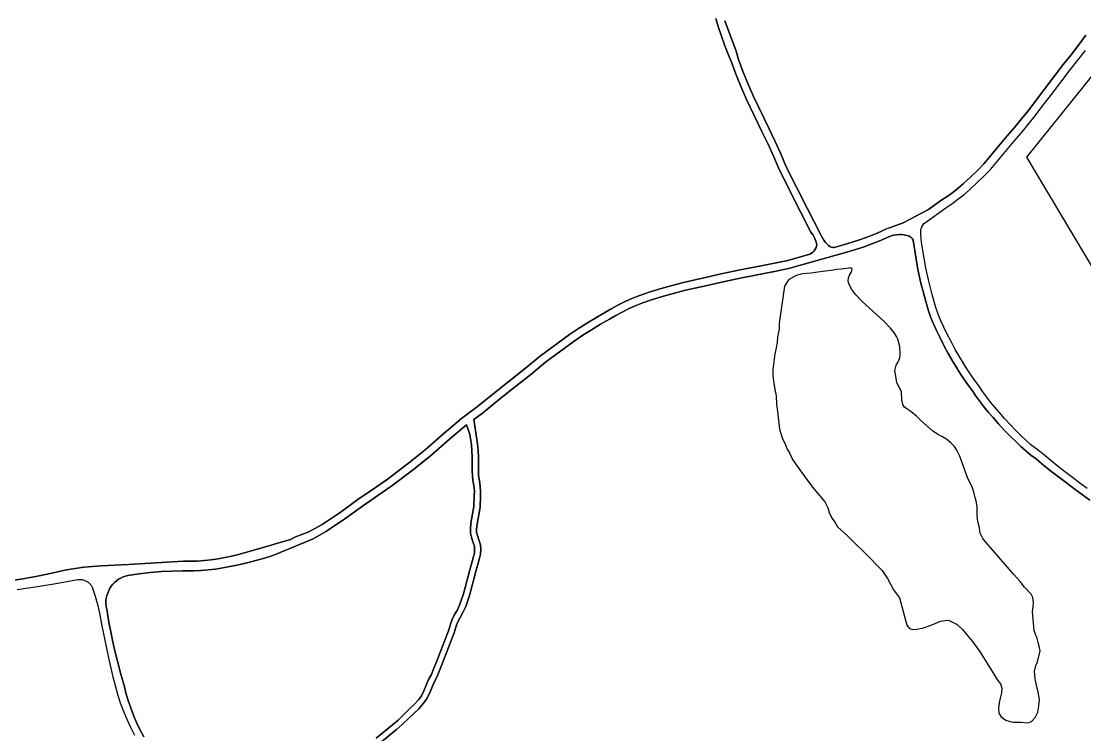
# Model space of a CAD drawing. Header units: inches. Extents: x 1273557 to 1282364, y 239587 to 246310.
# Drawn here: x 1280084 to 1280950, y 242614 to 243194 of the extents above; entities that cross this region are included whole.
import ezdxf

# ---------------------------------------------------------------- set-up
doc = ezdxf.new("R2010")
doc.units = ezdxf.units.IN
doc.header["$MEASUREMENT"] = 0
for name, color, linetype in [('GRASS', 3, 'Continuous'), ('GRASS-ISLAND', 22, 'Continuous'), ('MISC-FENCE', 140, 'Continuous'), ('PATH', 253, 'Continuous'), ('PATH-ISLAND', 252, 'Continuous'), ('Water_Source', 133, 'Continuous')]:
    doc.layers.add(name, color=color, linetype=linetype)

msp = doc.modelspace()

# ---------------------------------------------------------------- linework, layer by layer
at = {"layer": 'GRASS'}
for points in [[(1280073.46, 242738.7), (1280085.4, 242740.62), (1280097.3, 242742.8), (1280109.14, 242745.26), (1280120.92, 242747.99), (1280127.97, 242749.15), (1280135.06, 242750.08), (1280142.16, 242750.78), (1280149.27, 242751.25), (1280171.55, 242752.41), (1280193.83, 242753.64), (1280216.1, 242754.96), (1280221.78, 242754.95), (1280227.45, 242755.14), (1280233.11, 242755.54), (1280238.76, 242756.13), (1280244.39, 242756.94), (1280249.98, 242757.94), (1280255.53, 242759.15), (1280261.04, 242760.55), (1280286.69, 242767.86), (1280289.24, 242768.6), (1280303.3, 242772.74), (1280306.82, 242774.7), (1280318.34, 242778.89), (1280329.04, 242784.99), (1280343.78, 242794.78), (1280357.96, 242805.3), (1280367.18, 242811.57), (1280381.88, 242821.62), (1280399.33, 242834.77), (1280412.99, 242845.65), (1280428.36, 242859.2), (1280442.55, 242871.02), (1280455.42, 242880.76), (1280469.35, 242891.87), (1280479.89, 242900.26), (1280494.6, 242912.11), (1280506.66, 242922.05), (1280530.29, 242939.48), (1280537.58, 242944.3), (1280544.9, 242948.92), (1280552.3, 242953.36), (1280559.71, 242957.6), (1280564.81, 242960.59), (1280570.15, 242963.47), (1280575.58, 242966.15), (1280581.1, 242968.65), (1280586.8, 242970.99), (1280595.87, 242974.04), (1280604.89, 242976.84), (1280613.98, 242979.41), (1280623.14, 242981.77), (1280638.53, 242985.27), (1280653.85, 242988.7), (1280669.29, 242992.08), (1280679.18, 242993.86), (1280688.91, 242995.73), (1280698.6, 242997.69), (1280708.09, 242999.73), (1280725.83, 243004.72), (1280727.18, 243005.45), (1280728.39, 243006.38), (1280729.45, 243007.49), (1280730.32, 243008.76), (1280730.98, 243010.14), (1280731.37, 243011.21), (1280731.52, 243012.34), (1280731.43, 243013.48), (1280731.11, 243014.57), (1280729.93, 243017.41), (1280728.49, 243020.14), (1280726.81, 243022.72), (1280718.21, 243039.26), (1280701.14, 243073.18), (1280696.58, 243083.93), (1280691.87, 243094.3), (1280686.88, 243104.63), (1280674.44, 243130.46), (1280670.02, 243140.51), (1280665.89, 243150.67), (1280662.08, 243160.91), (1280659.12, 243167.95), (1280656.42, 243174.96), (1280653.92, 243182.03), (1280651.62, 243189.17), (1280649.52, 243196.36)], [(1280656.69, 243194.41), (1280665.81, 243169.86), (1280667.89, 243163.02), (1280671.66, 243152.91), (1280675.71, 243142.92), (1280680.06, 243133.05), (1280692.45, 243107.32), (1280697.47, 243096.93), (1280702.24, 243086.41), (1280706.75, 243075.78), (1280723.72, 243042.08), (1280735.17, 243020.04), (1280736.19, 243018.01), (1280737.38, 243016.07), (1280738.74, 243014.25), (1280740.25, 243012.55), (1280741.12, 243011.68), (1280742.16, 243010.99), (1280743.3, 243010.53), (1280744.52, 243010.3), (1280745.75, 243010.32), (1280753.22, 243012.42), (1280760.31, 243014.44), (1280767.2, 243016.67), (1280774.02, 243019.16), (1280780.76, 243021.89), (1280788.87, 243025.52), (1280790.6, 243026.05), (1280801.76, 243030.2), (1280812.17, 243035.68), (1280822.57, 243041.17), (1280832.55, 243048.28), (1280837.55, 243051.59), (1280842.18, 243054.96), (1280846.65, 243058.53), (1280851.04, 243062.35), (1280856.78, 243067.54), (1280862.34, 243072.88), (1280867.61, 243078.23), (1280886.51, 243101.01), (1280892.47, 243107.86), (1280898.18, 243114.72), (1280903.73, 243121.71), (1280909.19, 243128.9), (1280916.89, 243138.89), (1280924.47, 243148.9), (1280932.09, 243159.13), (1280938.53, 243166.93), (1280944.54, 243174.7), (1280950.54, 243182.96)], [(1280951.56, 242814.28), (1280945.58, 242818.65), (1280939.76, 242823.09), (1280933.24, 242828), (1280926.83, 242832.98), (1280920.51, 242838.05), (1280914.09, 242843.38), (1280909.73, 242846.59), (1280905.78, 242849.79), (1280901.98, 242853.16), (1280898.24, 242856.79), (1280893.45, 242861.48), (1280888.83, 242866.26), (1280884.32, 242871.14), (1280879.88, 242876.21), (1280876.32, 242880.24), (1280872.99, 242884.29), (1280869.79, 242888.46), (1280866.74, 242892.74), (1280863.68, 242897.37), (1280859.37, 242903.16), (1280855.44, 242908.84), (1280851.51, 242915), (1280847.88, 242920.92), (1280844.25, 242927.22), (1280840.78, 242933.62), (1280837.45, 242940.17), (1280834.83, 242945.42), (1280832.47, 242950.67), (1280830.31, 242956.02), (1280828.4, 242961.36), (1280825.43, 242971.94), (1280822.72, 242982.73), (1280820.33, 242993.52), (1280816.85, 243014.21), (1280816.39, 243017.43), (1280816.15, 243020.67), (1280816.13, 243023.92), (1280816.46, 243025.47), (1280817.03, 243026.94), (1280817.8, 243028.32), (1280818.78, 243029.57), (1280819.93, 243030.65), (1280836.54, 243042.48), (1280841.57, 243045.81), (1280846.44, 243049.37), (1280851.16, 243053.13), (1280855.71, 243057.09), (1280861.57, 243062.39), (1280867.28, 243067.87), (1280872.83, 243073.51), (1280891.87, 243096.45), (1280897.83, 243103.3), (1280903.64, 243110.28), (1280909.29, 243117.39), (1280914.78, 243124.63), (1280922.48, 243134.62), (1280930.1, 243144.67), (1280937.63, 243154.79), (1280944.02, 243162.54), (1280950.17, 243170.49)], [(1280953.78, 242804.73), (1280947.78, 242809.09), (1280941.78, 242813.46), (1280935.81, 242817.85), (1280929.25, 242822.79), (1280922.76, 242827.83), (1280916.36, 242832.97), (1280910.04, 242838.21), (1280905.72, 242841.4), (1280901.54, 242844.78), (1280897.52, 242848.35), (1280893.66, 242852.09), (1280888.8, 242856.86), (1280884.06, 242861.75), (1280879.44, 242866.76), (1280874.96, 242871.88), (1280871.33, 242875.98), (1280867.85, 242880.21), (1280864.51, 242884.56), (1280861.33, 242889.03), (1280858.31, 242893.6), (1280854.04, 242899.33), (1280849.98, 242905.21), (1280846.44, 242910.82), (1280845.8, 242911.81), (1280842.24, 242917.57), (1280838.52, 242924.02), (1280834.97, 242930.57), (1280831.59, 242937.22), (1280828.9, 242942.61), (1280826.43, 242948.1), (1280824.18, 242953.69), (1280822.15, 242959.36), (1280819.09, 242970.25), (1280816.33, 242981.22), (1280813.89, 242992.27), (1280809.85, 243016.24), (1280809.09, 243017.52), (1280808.06, 243018.6), (1280806.83, 243019.43), (1280804.79, 243020.07), (1280802.71, 243020.51), (1280800.58, 243020.75), (1280798.45, 243020.79), (1280796.32, 243020.62), (1280794.22, 243020.25), (1280792.16, 243019.68), (1280790.17, 243018.91), (1280783.33, 243015.85), (1280776.38, 243013.04), (1280769.34, 243010.47), (1280762.22, 243008.16), (1280755.01, 243006.11), (1280709.67, 242993.36), (1280699.94, 242991.27), (1280690.18, 242989.29), (1280680.38, 242987.41), (1280670.57, 242985.65), (1280655.27, 242982.29), (1280639.97, 242978.87), (1280624.68, 242975.39), (1280615.69, 242973.08), (1280606.76, 242970.55), (1280597.89, 242967.8), (1280589.09, 242964.84), (1280583.7, 242962.63), (1280578.39, 242960.22), (1280573.16, 242957.64), (1280568.03, 242954.87), (1280563, 242951.92), (1280555.62, 242947.7), (1280548.34, 242943.33), (1280541.14, 242938.79), (1280534.05, 242934.1), (1280510.7, 242916.87), (1280498.74, 242907.02), (1280483.99, 242895.14), (1280473.44, 242886.74), (1280459.45, 242875.58), (1280452.44, 242870.27), (1280453.99, 242859.38), (1280455.51, 242850.5), (1280455.9, 242845.04), (1280456.18, 242839.82), (1280456.27, 242828.61), (1280456.36, 242824.86), (1280456.73, 242821.82), (1280457.27, 242818.69), (1280457.61, 242815.63), (1280457.98, 242812.07), (1280457.87, 242808.24), (1280457.61, 242799), (1280455.13, 242785.17), (1280454.73, 242781.2), (1280454.73, 242778.54), (1280455.48, 242775.89), (1280456.47, 242772.4), (1280457.86, 242768.43), (1280458.2, 242764.95), (1280457.95, 242760.8), (1280457.12, 242757.48), (1280455.95, 242753.49), (1280454.83, 242749.78), (1280454.04, 242746.7), (1280448.9, 242727.05), (1280445.83, 242718.15), (1280443.54, 242713.24), (1280441.02, 242708.83), (1280439.25, 242705.26), (1280438.17, 242702.19), (1280436.54, 242696.8), (1280431.81, 242684.79), (1280426.14, 242670.12), (1280424.12, 242664.87), (1280422.46, 242660.83), (1280420.27, 242656.64), (1280416.42, 242647.51), (1280414.04, 242642.77), (1280411.3, 242639.23), (1280407.64, 242635.02), (1280403.36, 242630.97), (1280399.87, 242627.57), (1280394.21, 242622.14), (1280389.44, 242618.14), (1280376.05, 242607.01)], [(1280373.01, 242611.03), (1280386.21, 242622), (1280390.85, 242625.89), (1280396.37, 242631.19), (1280399.87, 242634.6), (1280404, 242638.51), (1280407.41, 242642.43), (1280409.76, 242645.46), (1280411.84, 242649.62), (1280415.71, 242658.79), (1280417.89, 242662.96), (1280419.44, 242666.73), (1280421.44, 242671.93), (1280427.12, 242686.62), (1280431.78, 242698.45), (1280433.38, 242703.76), (1280434.61, 242707.23), (1280436.58, 242711.2), (1280439.07, 242715.56), (1280441.16, 242720.04), (1280444.08, 242728.51), (1280449.17, 242747.96), (1280449.98, 242751.13), (1280451.12, 242754.92), (1280452.26, 242758.8), (1280452.95, 242761.57), (1280453.15, 242764.86), (1280452.91, 242767.34), (1280451.67, 242770.88), (1280450.64, 242774.52), (1280449.7, 242777.84), (1280449.7, 242781.45), (1280450.14, 242785.87), (1280452.59, 242799.52), (1280452.84, 242808.38), (1280452.94, 242811.88), (1280452.61, 242815.09), (1280452.28, 242817.98), (1280451.75, 242821.09), (1280451.33, 242824.5), (1280451.24, 242828.53), (1280451.15, 242839.67), (1280450.88, 242844.73), (1280450.51, 242849.89), (1280449.09, 242858.18), (1280446.63, 242865.88), (1280432.63, 242854.22), (1280417.21, 242840.62), (1280403.35, 242829.58), (1280385.71, 242816.29), (1280370.88, 242806.15), (1280361.76, 242799.95), (1280347.55, 242789.41), (1280332.48, 242779.4), (1280321.64, 242773.21), (1280304.15, 242765.97), (1280289, 242759.71), (1280282.11, 242757.51), (1280275.16, 242755.5), (1280268.15, 242753.69), (1280261.1, 242752.08), (1280254.01, 242750.68), (1280248.14, 242749.57), (1280242.24, 242748.66), (1280236.31, 242747.97), (1280230.36, 242747.48), (1280224.4, 242747.21), (1280215.7, 242747.12), (1280206.99, 242746.97), (1280198.28, 242746.74), (1280189.14, 242745.85), (1280180.02, 242744.72), (1280170.95, 242743.33), (1280168.95, 242742.87), (1280167.01, 242742.23), (1280165.15, 242741.39), (1280163.37, 242740.38), (1280161.7, 242739.19), (1280160.15, 242737.85), (1280158.74, 242736.36), (1280157.49, 242734.74), (1280156.4, 242733.01), (1280155.48, 242731.18), (1280154.56, 242729.18), (1280153.85, 242727.09), (1280153.37, 242724.93), (1280153.11, 242722.74), (1280153.09, 242720.54), (1280153.3, 242718.34), (1280153.73, 242716.18), (1280155.56, 242705.51), (1280157.61, 242694.89), (1280159.89, 242684.3), (1280162.4, 242673.77), (1280165.13, 242663.3), (1280168.08, 242652.89), (1280169.68, 242646.85), (1280171.5, 242640.87), (1280173.56, 242634.96), (1280175.83, 242629.14), (1280178.32, 242623.4), (1280181.03, 242617.76), (1280183.95, 242612.23)], [(1280080.79, 242732.08), (1280097.35, 242734.54), (1280113.88, 242737.28), (1280130.35, 242740.28), (1280132.08, 242740.29), (1280133.8, 242740.05), (1280135.47, 242739.57), (1280137.05, 242738.86), (1280138.52, 242737.94), (1280139.84, 242736.81), (1280140.99, 242735.51), (1280141.94, 242734.06), (1280144.31, 242726.64), (1280146.38, 242719.12), (1280148.14, 242711.53), (1280149.61, 242703.88), (1280152.4, 242689.52), (1280155.46, 242675.21), (1280158.8, 242660.97), (1280162.41, 242646.79), (1280164.75, 242639.96), (1280167.3, 242633.21), (1280170.08, 242626.54), (1280173.07, 242619.96), (1280176.27, 242613.49)]]:
    msp.add_lwpolyline(points, dxfattribs=at)
at = {"layer": 'GRASS-ISLAND'}
msp.add_lwpolyline([(1280869.17, 242770.47), (1280866.65, 242773.4), (1280864.54, 242777.81), (1280863.91, 242782.18), (1280862.69, 242787.31), (1280862.09, 242792.29), (1280861.94, 242795.65), (1280862.04, 242799.25), (1280861.64, 242802.87), (1280860.51, 242806.75), (1280859.27, 242811.13), (1280857.9, 242815.52), (1280854.49, 242822.33), (1280847.92, 242840.53), (1280845.58, 242845.32), (1280843.67, 242848.23), (1280840.53, 242851.43), (1280837.13, 242854.38), (1280833.96, 242856.33), (1280830.04, 242858.18), (1280825.65, 242861.17), (1280816.19, 242869.51), (1280812.81, 242873.08), (1280808.2, 242876.94), (1280804.91, 242879.02), (1280802.96, 242880.45), (1280801.65, 242882.6), (1280800.77, 242886.35), (1280800.46, 242893.19), (1280796.8, 242900), (1280795.97, 242905.62), (1280795.11, 242910.24), (1280796.22, 242914.43), (1280797.53, 242916.76), (1280799.12, 242920.32), (1280799.34, 242923.66), (1280799.01, 242929.64), (1280798.22, 242932.52), (1280797.44, 242935.64), (1280796.51, 242937.9), (1280794.84, 242940.44), (1280791.6, 242944.63), (1280786.41, 242949.87), (1280768.25, 242966.54), (1280763.3, 242971.65), (1280760.07, 242976.09), (1280757.71, 242980.63), (1280757.16, 242983.13), (1280757.35, 242985.49), (1280758.16, 242987.7), (1280759.73, 242990.39), (1280760.29, 242992.49), (1280759.08, 242993.76), (1280755.7, 242992.99), (1280751.34, 242992.62), (1280747.98, 242992.34), (1280743.24, 242991.6), (1280738.75, 242990.98), (1280732.39, 242990.17), (1280727.02, 242989.33), (1280720.17, 242988.65), (1280714.79, 242987.44), (1280708.47, 242983.77), (1280705.35, 242978.76), (1280701.02, 242948.69), (1280700.88, 242943.72), (1280699.71, 242937.55), (1280699.2, 242932.84), (1280698.58, 242928.51), (1280697.33, 242923.7), (1280695.72, 242910.82), (1280695.84, 242906.1), (1280696.2, 242901.36), (1280697.5, 242894.74), (1280698.47, 242889.5), (1280698.78, 242882.9), (1280699.79, 242874.67), (1280701.31, 242862.45), (1280703.34, 242855.31), (1280706.04, 242849.65), (1280707.56, 242846.25), (1280709.7, 242842.71), (1280711.91, 242837.68), (1280715.14, 242833.11), (1280720.52, 242825.5), (1280727.93, 242815.23), (1280738.03, 242803.39), (1280740.62, 242798.47), (1280741.51, 242794.59), (1280743.63, 242790.68), (1280746.13, 242786.76), (1280748.51, 242783.09), (1280756.51, 242775.78), (1280761.94, 242770.16), (1280770.28, 242762.09), (1280784.78, 242747.52), (1280789.07, 242740.93), (1280793.9, 242731.85), (1280798.81, 242725.25), (1280804.89, 242702.96), (1280806.92, 242700.3), (1280809.76, 242699.59), (1280813, 242699.88), (1280818.25, 242700.84), (1280823.01, 242702.45), (1280827.91, 242704.3), (1280832.31, 242706.16), (1280835.93, 242706.8), (1280838.8, 242706.97), (1280845.91, 242703.66), (1280850.14, 242699.44), (1280853.74, 242695.12), (1280858.31, 242689.77), (1280864.41, 242681.15), (1280874.87, 242664.45), (1280878.07, 242659.02), (1280880.94, 242655.21), (1280882.09, 242651.82), (1280881.86, 242647.98), (1280880.74, 242643.78), (1280879.89, 242639.96), (1280879.38, 242635.25), (1280879.65, 242631.51), (1280881.68, 242628.47), (1280885.45, 242625.88), (1280889.03, 242624.79), (1280891.74, 242624.09), (1280897.7, 242624.04), (1280903.28, 242623.51), (1280906.17, 242624.8), (1280909.12, 242628.07), (1280911.36, 242632.35), (1280912.36, 242637.05), (1280912.77, 242642.63), (1280911.69, 242648.5), (1280910.24, 242654.25), (1280909.26, 242659.38), (1280908.58, 242665.73), (1280909.82, 242670.17), (1280911.27, 242673.23), (1280913.26, 242682.12), (1280912.63, 242685.99), (1280911.72, 242688.88), (1280910.47, 242693.14), (1280909.9, 242694.89), (1280908.39, 242698.66), (1280906.96, 242714.11), (1280907.57, 242717.95), (1280907.8, 242721.67), (1280907.41, 242725.53), (1280905.87, 242728.18), (1280900.7, 242734.04), (1280896.97, 242738.5), (1280891.91, 242744.23)], close=True, dxfattribs=at)
at = {"layer": 'MISC-FENCE'}
for p, q in [((1281082.67, 243308.78), (1280902.3, 243083.67)), ((1280902.3, 243083.67), (1281013.28, 242897.13))]:
    msp.add_line(p, q, dxfattribs=at)
at = {"layer": 'PATH'}
for points in [[(1280649.52, 243196.36), (1280651.62, 243189.17), (1280653.92, 243182.03), (1280656.42, 243174.96), (1280659.12, 243167.95), (1280662.08, 243160.91), (1280665.89, 243150.67), (1280670.02, 243140.51), (1280674.44, 243130.46), (1280686.88, 243104.63), (1280691.87, 243094.3), (1280696.58, 243083.93), (1280701.14, 243073.18), (1280718.21, 243039.26), (1280726.81, 243022.72), (1280728.49, 243020.14), (1280729.93, 243017.41), (1280731.11, 243014.57), (1280731.43, 243013.48), (1280731.52, 243012.34), (1280731.37, 243011.21), (1280730.98, 243010.14), (1280730.32, 243008.76), (1280729.45, 243007.49), (1280728.39, 243006.38), (1280727.18, 243005.45), (1280725.83, 243004.72), (1280725.83, 243004.72), (1280708.09, 242999.73), (1280698.6, 242997.69), (1280688.91, 242995.73), (1280679.18, 242993.86), (1280669.29, 242992.08), (1280653.85, 242988.7), (1280638.53, 242985.27), (1280623.14, 242981.77), (1280613.98, 242979.41), (1280604.89, 242976.84), (1280595.87, 242974.04), (1280586.8, 242970.99), (1280581.1, 242968.65), (1280575.58, 242966.15), (1280570.15, 242963.47), (1280564.81, 242960.59), (1280559.71, 242957.6), (1280552.3, 242953.36), (1280544.9, 242948.92), (1280537.58, 242944.3), (1280530.29, 242939.48), (1280506.66, 242922.05), (1280494.6, 242912.11), (1280479.89, 242900.26), (1280469.35, 242891.87), (1280469.35, 242891.87), (1280455.42, 242880.76), (1280442.55, 242871.02), (1280428.36, 242859.2), (1280412.99, 242845.65), (1280399.33, 242834.77), (1280381.88, 242821.62), (1280367.18, 242811.57), (1280357.96, 242805.3), (1280343.78, 242794.78), (1280329.04, 242784.99), (1280318.34, 242778.89), (1280306.82, 242774.7), (1280303.3, 242772.74), (1280289.24, 242768.6), (1280286.69, 242767.86), (1280261.04, 242760.55), (1280255.53, 242759.15), (1280249.98, 242757.94), (1280244.39, 242756.94), (1280238.76, 242756.13), (1280233.11, 242755.54), (1280227.45, 242755.14), (1280221.78, 242754.95), (1280216.1, 242754.96), (1280193.83, 242753.64), (1280171.55, 242752.41), (1280149.27, 242751.25), (1280142.16, 242750.78), (1280135.06, 242750.08), (1280127.97, 242749.15), (1280120.92, 242747.99), (1280109.14, 242745.26), (1280097.3, 242742.8), (1280085.4, 242740.62), (1280073.46, 242738.7)], [(1280950.54, 243182.96), (1280944.54, 243174.7), (1280938.53, 243166.93), (1280932.09, 243159.13), (1280924.47, 243148.9), (1280916.89, 243138.89), (1280909.19, 243128.9), (1280903.73, 243121.71), (1280898.18, 243114.72), (1280892.47, 243107.86), (1280886.51, 243101.01), (1280867.61, 243078.23), (1280862.34, 243072.88), (1280856.78, 243067.54), (1280851.04, 243062.35), (1280846.65, 243058.53), (1280842.18, 243054.96), (1280837.55, 243051.59), (1280832.55, 243048.28), (1280822.57, 243041.17), (1280812.17, 243035.68), (1280812.17, 243035.68), (1280801.76, 243030.2), (1280790.6, 243026.05), (1280789.79, 243025.8), (1280787.65, 243024.97), (1280780.76, 243021.89), (1280774.02, 243019.16), (1280767.2, 243016.67), (1280760.31, 243014.44), (1280753.22, 243012.42), (1280745.75, 243010.32), (1280744.52, 243010.3), (1280743.3, 243010.53), (1280742.16, 243010.99), (1280741.12, 243011.68), (1280740.25, 243012.55), (1280738.74, 243014.25), (1280737.38, 243016.07), (1280736.19, 243018.01), (1280735.17, 243020.04), (1280723.72, 243042.08), (1280706.75, 243075.78), (1280702.24, 243086.41), (1280697.47, 243096.93), (1280692.45, 243107.32), (1280680.06, 243133.05), (1280675.71, 243142.92), (1280671.66, 243152.91), (1280667.89, 243163.02), (1280665.81, 243169.86), (1280656.69, 243194.41)], [(1280951.56, 242814.28), (1280945.58, 242818.65), (1280939.76, 242823.09), (1280933.24, 242828), (1280926.83, 242832.98), (1280920.51, 242838.05), (1280914.09, 242843.38), (1280909.73, 242846.59), (1280905.78, 242849.79), (1280901.98, 242853.16), (1280898.24, 242856.79), (1280893.45, 242861.48), (1280888.83, 242866.26), (1280884.32, 242871.14), (1280879.88, 242876.21), (1280876.32, 242880.24), (1280872.99, 242884.29), (1280869.79, 242888.46), (1280866.74, 242892.74), (1280863.68, 242897.37), (1280859.37, 242903.16), (1280855.44, 242908.84), (1280852.33, 242913.71), (1280851.69, 242914.7), (1280847.88, 242920.92), (1280844.25, 242927.22), (1280840.78, 242933.62), (1280837.45, 242940.17), (1280834.83, 242945.42), (1280832.47, 242950.67), (1280830.31, 242956.02), (1280828.4, 242961.36), (1280825.43, 242971.94), (1280822.72, 242982.73), (1280820.33, 242993.52), (1280816.85, 243014.21), (1280816.39, 243017.43), (1280816.15, 243020.67), (1280816.13, 243023.92), (1280816.46, 243025.47), (1280817.03, 243026.94), (1280817.8, 243028.32), (1280818.78, 243029.57), (1280819.93, 243030.65), (1280836.54, 243042.48), (1280841.57, 243045.81), (1280846.44, 243049.37), (1280851.16, 243053.13), (1280855.71, 243057.09), (1280861.57, 243062.39), (1280867.28, 243067.87), (1280872.83, 243073.51), (1280891.87, 243096.45), (1280897.83, 243103.3), (1280903.64, 243110.28), (1280909.29, 243117.39), (1280914.78, 243124.63), (1280922.48, 243134.62), (1280930.1, 243144.67), (1280937.63, 243154.79), (1280944.02, 243162.54), (1280950.17, 243170.49)], [(1280080.79, 242732.08), (1280097.35, 242734.54), (1280113.88, 242737.28), (1280130.35, 242740.28), (1280132.08, 242740.29), (1280133.8, 242740.05), (1280135.47, 242739.57), (1280137.05, 242738.86), (1280138.52, 242737.94), (1280139.84, 242736.81), (1280140.99, 242735.51), (1280141.94, 242734.06), (1280144.31, 242726.64), (1280146.38, 242719.12), (1280148.14, 242711.53), (1280149.61, 242703.88), (1280152.4, 242689.52), (1280155.46, 242675.21), (1280158.8, 242660.97), (1280162.41, 242646.79), (1280164.75, 242639.96), (1280167.3, 242633.21), (1280170.08, 242626.54), (1280173.07, 242619.96), (1280176.27, 242613.49)]]:
    msp.add_lwpolyline(points, dxfattribs=at)
at = {"layer": 'PATH-ISLAND'}
for points in [[(1280376.05, 242607.01), (1280389.44, 242618.14), (1280394.21, 242622.14), (1280399.87, 242627.57), (1280403.36, 242630.97), (1280407.64, 242635.02), (1280411.3, 242639.23), (1280414.04, 242642.77), (1280416.42, 242647.51), (1280420.27, 242656.64), (1280422.46, 242660.83), (1280424.12, 242664.87), (1280426.14, 242670.12), (1280431.81, 242684.79), (1280436.54, 242696.8), (1280438.17, 242702.19), (1280439.25, 242705.26), (1280441.02, 242708.83), (1280443.54, 242713.24), (1280445.83, 242718.15), (1280448.9, 242727.05), (1280454.04, 242746.7), (1280454.83, 242749.78), (1280455.95, 242753.49), (1280457.12, 242757.48), (1280457.95, 242760.8), (1280458.2, 242764.95), (1280457.86, 242768.43), (1280456.47, 242772.4), (1280455.48, 242775.89), (1280454.73, 242778.54), (1280454.73, 242781.2), (1280455.13, 242785.17), (1280457.61, 242799), (1280457.87, 242808.24), (1280457.98, 242812.07), (1280457.61, 242815.63), (1280457.27, 242818.69), (1280456.73, 242821.82), (1280456.36, 242824.86), (1280456.27, 242828.61), (1280456.18, 242839.82), (1280455.9, 242845.04), (1280455.51, 242850.5), (1280453.99, 242859.38), (1280452.44, 242870.27), (1280452.44, 242870.27), (1280459.45, 242875.58), (1280473.44, 242886.74), (1280473.44, 242886.74), (1280483.99, 242895.14), (1280498.74, 242907.02), (1280510.7, 242916.87), (1280534.05, 242934.1), (1280541.14, 242938.79), (1280548.34, 242943.33), (1280555.62, 242947.7), (1280563, 242951.92), (1280568.03, 242954.87), (1280573.16, 242957.64), (1280578.39, 242960.22), (1280583.7, 242962.63), (1280589.09, 242964.84), (1280597.89, 242967.8), (1280606.76, 242970.55), (1280615.69, 242973.08), (1280624.68, 242975.39), (1280639.97, 242978.87), (1280655.27, 242982.29), (1280670.57, 242985.65), (1280680.38, 242987.41), (1280690.18, 242989.29), (1280699.94, 242991.27), (1280709.67, 242993.36), (1280755.01, 243006.11), (1280762.22, 243008.16), (1280769.34, 243010.47), (1280776.38, 243013.04), (1280783.33, 243015.85), (1280790.17, 243018.91), (1280792.16, 243019.68), (1280794.22, 243020.25), (1280796.32, 243020.62), (1280798.45, 243020.79), (1280800.58, 243020.75), (1280802.71, 243020.51), (1280804.79, 243020.07), (1280806.83, 243019.43), (1280808.06, 243018.6), (1280809.09, 243017.52), (1280809.85, 243016.24), (1280813.89, 242992.27), (1280816.33, 242981.22), (1280819.09, 242970.25), (1280822.15, 242959.36), (1280824.18, 242953.69), (1280826.43, 242948.1), (1280828.9, 242942.61), (1280831.59, 242937.22), (1280834.97, 242930.57), (1280838.52, 242924.02), (1280842.24, 242917.57), (1280845.8, 242911.81), (1280846.44, 242910.82), (1280849.98, 242905.21), (1280854.04, 242899.33), (1280858.31, 242893.6), (1280861.33, 242889.03), (1280864.51, 242884.56), (1280867.85, 242880.21), (1280871.33, 242875.98), (1280874.96, 242871.88), (1280879.44, 242866.76), (1280884.06, 242861.75), (1280888.8, 242856.86), (1280893.66, 242852.09), (1280897.52, 242848.35), (1280901.54, 242844.78), (1280905.72, 242841.4), (1280910.04, 242838.21), (1280916.36, 242832.97), (1280922.76, 242827.83), (1280929.25, 242822.79), (1280935.81, 242817.85), (1280941.78, 242813.46), (1280947.78, 242809.09), (1280953.78, 242804.73)], [(1280183.95, 242612.23), (1280181.03, 242617.76), (1280178.32, 242623.4), (1280175.83, 242629.14), (1280173.56, 242634.96), (1280171.5, 242640.87), (1280169.68, 242646.85), (1280168.08, 242652.89), (1280165.13, 242663.3), (1280162.4, 242673.77), (1280159.89, 242684.3), (1280157.61, 242694.89), (1280155.56, 242705.51), (1280153.73, 242716.18), (1280153.3, 242718.34), (1280153.09, 242720.54), (1280153.11, 242722.74), (1280153.37, 242724.93), (1280153.85, 242727.09), (1280154.56, 242729.18), (1280155.48, 242731.18), (1280156.4, 242733.01), (1280157.49, 242734.74), (1280158.74, 242736.36), (1280160.15, 242737.85), (1280161.7, 242739.19), (1280163.37, 242740.38), (1280165.15, 242741.39), (1280167.01, 242742.23), (1280168.95, 242742.87), (1280170.95, 242743.33), (1280180.02, 242744.72), (1280189.14, 242745.85), (1280198.28, 242746.74), (1280206.99, 242746.97), (1280215.7, 242747.12), (1280224.4, 242747.21), (1280230.36, 242747.48), (1280236.31, 242747.97), (1280242.24, 242748.66), (1280248.14, 242749.57), (1280254.01, 242750.68), (1280261.1, 242752.08), (1280268.15, 242753.69), (1280275.16, 242755.5), (1280282.11, 242757.51), (1280289, 242759.71), (1280304.15, 242765.97), (1280321.64, 242773.21), (1280332.48, 242779.4), (1280347.55, 242789.41), (1280361.76, 242799.95), (1280370.88, 242806.15), (1280385.71, 242816.29), (1280403.35, 242829.58), (1280417.21, 242840.62), (1280432.63, 242854.22), (1280446.63, 242865.88), (1280449.09, 242858.18), (1280450.51, 242849.89), (1280450.88, 242844.73), (1280451.15, 242839.67), (1280451.24, 242828.53), (1280451.33, 242824.5), (1280451.75, 242821.09), (1280452.28, 242817.98), (1280452.61, 242815.09), (1280452.94, 242811.88), (1280452.84, 242808.38), (1280452.59, 242799.52), (1280450.14, 242785.87), (1280449.7, 242781.45), (1280449.7, 242777.84), (1280450.64, 242774.52), (1280451.67, 242770.88), (1280452.91, 242767.34), (1280453.15, 242764.86), (1280452.95, 242761.57), (1280452.26, 242758.8), (1280451.12, 242754.92), (1280449.98, 242751.13), (1280449.17, 242747.96), (1280444.08, 242728.51), (1280441.16, 242720.04), (1280439.07, 242715.56), (1280436.58, 242711.2), (1280434.61, 242707.23), (1280433.38, 242703.76), (1280431.78, 242698.45), (1280427.12, 242686.62), (1280421.44, 242671.93), (1280419.44, 242666.73), (1280417.89, 242662.96), (1280415.71, 242658.79), (1280411.84, 242649.62), (1280409.76, 242645.46), (1280407.41, 242642.43), (1280404, 242638.51), (1280399.87, 242634.6), (1280396.37, 242631.19), (1280390.85, 242625.89), (1280386.21, 242622), (1280373.01, 242611.03)]]:
    msp.add_lwpolyline(points, dxfattribs=at)
msp.add_lwpolyline([(1280869.17, 242770.47), (1280866.65, 242773.4), (1280864.54, 242777.81), (1280863.91, 242782.18), (1280862.69, 242787.31), (1280862.09, 242792.29), (1280861.94, 242795.65), (1280862.04, 242799.25), (1280861.64, 242802.87), (1280860.51, 242806.75), (1280859.27, 242811.13), (1280857.9, 242815.52), (1280854.49, 242822.33), (1280847.92, 242840.53), (1280845.58, 242845.32), (1280843.67, 242848.23), (1280840.53, 242851.43), (1280837.13, 242854.38), (1280833.96, 242856.33), (1280830.04, 242858.18), (1280825.65, 242861.17), (1280816.19, 242869.51), (1280812.81, 242873.08), (1280808.2, 242876.94), (1280804.91, 242879.02), (1280802.96, 242880.45), (1280801.65, 242882.6), (1280800.77, 242886.35), (1280800.46, 242893.19), (1280796.8, 242900), (1280795.97, 242905.62), (1280795.11, 242910.24), (1280796.22, 242914.43), (1280797.53, 242916.76), (1280799.12, 242920.32), (1280799.34, 242923.66), (1280799.01, 242929.64), (1280798.22, 242932.52), (1280797.44, 242935.64), (1280796.51, 242937.9), (1280794.84, 242940.44), (1280791.6, 242944.63), (1280786.41, 242949.87), (1280768.25, 242966.54), (1280763.3, 242971.65), (1280760.07, 242976.09), (1280757.71, 242980.63), (1280757.16, 242983.13), (1280757.35, 242985.49), (1280758.16, 242987.7), (1280759.73, 242990.39), (1280760.29, 242992.49), (1280759.08, 242993.76), (1280755.7, 242992.99), (1280751.34, 242992.62), (1280747.98, 242992.34), (1280743.24, 242991.6), (1280738.75, 242990.98), (1280732.39, 242990.17), (1280727.02, 242989.33), (1280720.17, 242988.65), (1280714.79, 242987.44), (1280708.47, 242983.77), (1280705.35, 242978.76), (1280701.02, 242948.69), (1280700.88, 242943.72), (1280699.71, 242937.55), (1280699.2, 242932.84), (1280698.58, 242928.51), (1280697.33, 242923.7), (1280695.72, 242910.82), (1280695.84, 242906.1), (1280696.2, 242901.36), (1280697.5, 242894.74), (1280698.47, 242889.5), (1280698.78, 242882.9), (1280699.79, 242874.67), (1280701.31, 242862.45), (1280703.34, 242855.31), (1280706.04, 242849.65), (1280707.56, 242846.25), (1280709.7, 242842.71), (1280711.91, 242837.68), (1280715.14, 242833.11), (1280720.52, 242825.5), (1280727.93, 242815.23), (1280738.03, 242803.39), (1280740.62, 242798.47), (1280741.51, 242794.59), (1280743.63, 242790.68), (1280746.13, 242786.76), (1280748.51, 242783.09), (1280756.51, 242775.78), (1280761.94, 242770.16), (1280770.28, 242762.09), (1280784.78, 242747.52), (1280789.07, 242740.93), (1280793.9, 242731.85), (1280798.81, 242725.25), (1280804.89, 242702.96), (1280806.92, 242700.3), (1280809.76, 242699.59), (1280813, 242699.88), (1280818.25, 242700.84), (1280823.01, 242702.45), (1280827.91, 242704.3), (1280832.31, 242706.16), (1280835.93, 242706.8), (1280838.8, 242706.97), (1280845.91, 242703.66), (1280850.14, 242699.44), (1280853.74, 242695.12), (1280858.31, 242689.77), (1280864.41, 242681.15), (1280874.87, 242664.45), (1280878.07, 242659.02), (1280880.94, 242655.21), (1280882.09, 242651.82), (1280881.86, 242647.98), (1280880.74, 242643.78), (1280879.89, 242639.96), (1280879.38, 242635.25), (1280879.65, 242631.51), (1280881.68, 242628.47), (1280885.45, 242625.88), (1280889.03, 242624.79), (1280891.74, 242624.09), (1280897.7, 242624.04), (1280903.28, 242623.51), (1280906.17, 242624.8), (1280909.12, 242628.07), (1280911.36, 242632.35), (1280912.36, 242637.05), (1280912.77, 242642.63), (1280911.69, 242648.5), (1280910.24, 242654.25), (1280909.26, 242659.38), (1280908.58, 242665.73), (1280909.82, 242670.17), (1280911.27, 242673.23), (1280913.26, 242682.12), (1280912.63, 242685.99), (1280911.72, 242688.88), (1280910.47, 242693.14), (1280909.9, 242694.89), (1280908.39, 242698.66), (1280906.96, 242714.11), (1280907.57, 242717.95), (1280907.8, 242721.67), (1280907.41, 242725.53), (1280905.87, 242728.18), (1280900.7, 242734.04), (1280896.97, 242738.5), (1280891.91, 242744.23)], close=True, dxfattribs=at)
at = {"layer": 'Water_Source'}
msp.add_lwpolyline([(1280869.17, 242770.47), (1280866.65, 242773.4), (1280864.54, 242777.81), (1280863.91, 242782.18), (1280862.69, 242787.31), (1280862.09, 242792.29), (1280861.94, 242795.65), (1280862.04, 242799.25), (1280861.64, 242802.87), (1280860.51, 242806.75), (1280859.27, 242811.13), (1280857.9, 242815.52), (1280854.49, 242822.33), (1280847.92, 242840.53), (1280845.58, 242845.32), (1280843.67, 242848.23), (1280840.53, 242851.43), (1280837.13, 242854.38), (1280833.96, 242856.33), (1280830.04, 242858.18), (1280825.65, 242861.17), (1280816.19, 242869.51), (1280812.81, 242873.08), (1280808.2, 242876.94), (1280804.91, 242879.02), (1280802.96, 242880.45), (1280801.65, 242882.6), (1280800.77, 242886.35), (1280800.46, 242893.19), (1280796.8, 242900), (1280795.97, 242905.62), (1280795.11, 242910.24), (1280796.22, 242914.43), (1280797.53, 242916.76), (1280799.12, 242920.32), (1280799.34, 242923.66), (1280799.01, 242929.64), (1280798.22, 242932.52), (1280797.44, 242935.64), (1280796.51, 242937.9), (1280794.84, 242940.44), (1280791.6, 242944.63), (1280786.41, 242949.87), (1280768.25, 242966.54), (1280763.3, 242971.65), (1280760.07, 242976.09), (1280757.71, 242980.63), (1280757.16, 242983.13), (1280757.35, 242985.49), (1280758.16, 242987.7), (1280759.73, 242990.39), (1280760.29, 242992.49), (1280759.08, 242993.76), (1280755.7, 242992.99), (1280751.34, 242992.62), (1280747.98, 242992.34), (1280743.24, 242991.6), (1280738.75, 242990.98), (1280732.39, 242990.17), (1280727.02, 242989.33), (1280720.17, 242988.65), (1280714.79, 242987.44), (1280708.47, 242983.77), (1280705.35, 242978.76), (1280701.02, 242948.69), (1280700.88, 242943.72), (1280699.71, 242937.55), (1280699.2, 242932.84), (1280698.58, 242928.51), (1280697.33, 242923.7), (1280695.72, 242910.82), (1280695.84, 242906.1), (1280696.2, 242901.36), (1280697.5, 242894.74), (1280698.47, 242889.5), (1280698.78, 242882.9), (1280699.79, 242874.67), (1280701.31, 242862.45), (1280703.34, 242855.31), (1280706.04, 242849.65), (1280707.56, 242846.25), (1280709.7, 242842.71), (1280711.91, 242837.68), (1280715.14, 242833.11), (1280720.52, 242825.5), (1280727.93, 242815.23), (1280738.03, 242803.39), (1280740.62, 242798.47), (1280741.51, 242794.59), (1280743.63, 242790.68), (1280746.13, 242786.76), (1280748.51, 242783.09), (1280756.51, 242775.78), (1280761.94, 242770.16), (1280770.28, 242762.09), (1280784.78, 242747.52), (1280789.07, 242740.93), (1280793.9, 242731.85), (1280798.81, 242725.25), (1280804.89, 242702.96), (1280806.92, 242700.3), (1280809.76, 242699.59), (1280813, 242699.88), (1280818.25, 242700.84), (1280823.01, 242702.45), (1280827.91, 242704.3), (1280832.31, 242706.16), (1280835.93, 242706.8), (1280838.8, 242706.97), (1280845.91, 242703.66), (1280850.14, 242699.44), (1280853.74, 242695.12), (1280858.31, 242689.77), (1280864.41, 242681.15), (1280874.87, 242664.45), (1280878.07, 242659.02), (1280880.94, 242655.21), (1280882.09, 242651.82), (1280881.86, 242647.98), (1280880.74, 242643.78), (1280879.89, 242639.96), (1280879.38, 242635.25), (1280879.65, 242631.51), (1280881.68, 242628.47), (1280885.45, 242625.88), (1280889.03, 242624.79), (1280891.74, 242624.09), (1280897.7, 242624.04), (1280903.28, 242623.51), (1280906.17, 242624.8), (1280909.12, 242628.07), (1280911.36, 242632.35), (1280912.36, 242637.05), (1280912.77, 242642.63), (1280911.69, 242648.5), (1280910.24, 242654.25), (1280909.26, 242659.38), (1280908.58, 242665.73), (1280909.82, 242670.17), (1280911.27, 242673.23), (1280913.26, 242682.12), (1280912.63, 242685.99), (1280911.72, 242688.88), (1280910.47, 242693.14), (1280909.9, 242694.89), (1280908.39, 242698.66), (1280906.96, 242714.11), (1280907.57, 242717.95), (1280907.8, 242721.67), (1280907.41, 242725.53), (1280905.87, 242728.18), (1280900.7, 242734.04), (1280896.97, 242738.5), (1280891.91, 242744.23)], close=True, dxfattribs=at)

doc.saveas('drawing.dxf')
